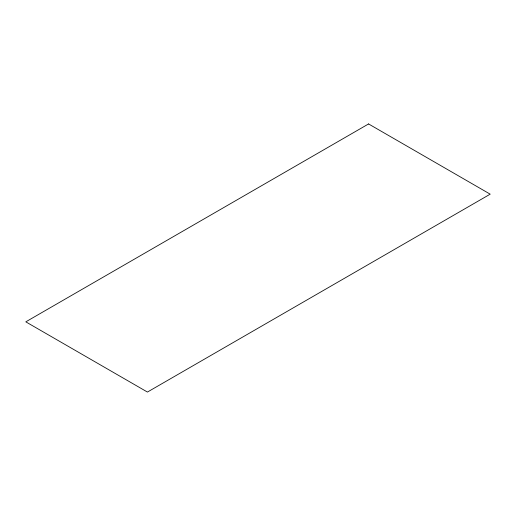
<?xml version="1.0" encoding="UTF-8"?>
<svg xmlns="http://www.w3.org/2000/svg" width="516" height="516" viewBox="0 0 516 516"><rect width="100%" height="100%" fill="white"/><g stroke="black" fill="none" stroke-linecap="round" stroke-linejoin="round"><path stroke-width="0.77" d="M368.572 123.943L25.8 321.836L147.428 392.057L490.2 194.164L368.572 123.943"/></g></svg>
